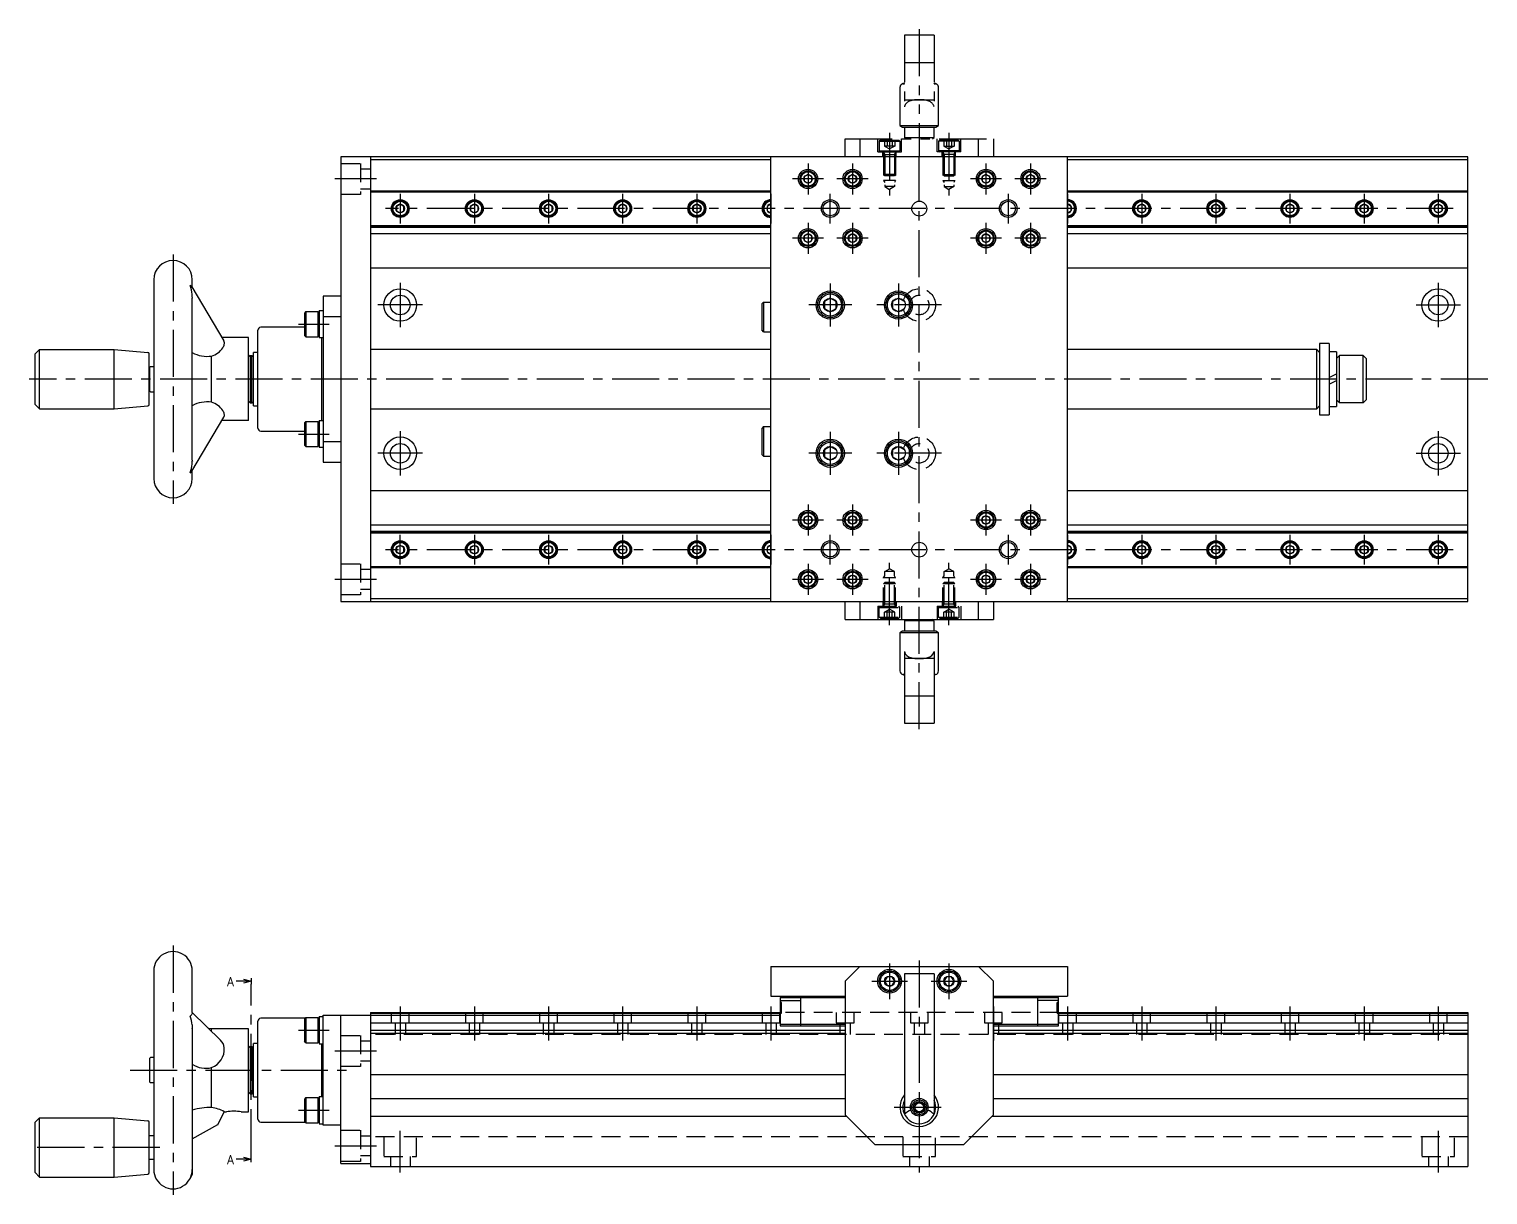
# Model space of a CAD drawing. Extents: x 0 to 799, y -11 to 401.
# Drawn here: x 307 to 798.8, y 8 to 401 of the extents above; entities that cross this region are included whole.
import ezdxf

# ---------------------------------------------------------------- set-up
doc = ezdxf.new("R2010")
doc.units = 0
doc.header["$LTSCALE"] = 0.5
for name, pattern in [('CENTER', [50.8, 31.75, -6.35, 6.35, -6.35]), ('DASHED', [19.05, 12.7, -6.35]), ('PHANTOM', [63.5, 31.75, -6.35, 6.35, -6.35, 6.35, -6.35])]:
    doc.linetypes.add(name, pattern=pattern)
for name, color, linetype in [('MSM_CENTER', 1, 'CENTER'), ('MSM_CONTINUOUS', 7, 'CONTINUOUS'), ('MSM_DASHED', 4, 'DASHED'), ('MSM_IMAGINARY', 6, 'PHANTOM'), ('MSM_NARROW', 5, 'CONTINUOUS'), ('MSM_PART_NUMBER', 7, 'CONTINUOUS')]:
    doc.layers.add(name, color=color, linetype=linetype)
doc.styles.get("Standard").update_dxf_attribs({"font": 'txt.shx', "height": 3, "bigfont": 'bigfont.shx'})

msp = doc.modelspace()

# ---------------------------------------------------------------- linework, layer by layer
at = {"layer": 'MSM_CENTER'}
for p, q in [((597.08, 366), (597.08, 344.96)), ((617.08, 366), (617.08, 344.96)), ((569.58, 355.75), (569.58, 345.25)), ((584.58, 355.75), (584.58, 345.25)), ((607.08, 165), (607.08, 358)), ((629.58, 355.75), (629.58, 345.25)), ((644.58, 355.75), (644.58, 345.25)), ((424.08, 350.5), (410.08, 350.5)), ((574.83, 350.5), (564.33, 350.5)), ((589.83, 350.5), (579.33, 350.5)), ((634.83, 350.5), (624.33, 350.5)), ((649.83, 350.5), (639.33, 350.5)), ((432.08, 345.5), (432.08, 335.5)), ((457.08, 345.5), (457.08, 335.5)), ((482.08, 345.5), (482.08, 335.5)), ((507.08, 345.5), (507.08, 335.5)), ((532.08, 345.5), (532.08, 335.5)), ((557.08, 345.5), (557.08, 335.5)), ((577.08, 335.5), (577.08, 345.5)), ((637.08, 345.5), (637.08, 335.5)), ((657.08, 345.5), (657.08, 335.5)), ((682.08, 345.5), (682.08, 335.5)), ((707.08, 345.5), (707.08, 335.5)), ((732.08, 345.5), (732.08, 335.5)), ((757.08, 345.5), (757.08, 335.5)), ((782.08, 345.5), (782.08, 335.5)), ((787.08, 340.5), (427.08, 340.5)), ((569.58, 335.75), (569.58, 325.25)), ((584.58, 335.75), (584.58, 325.25)), ((629.58, 335.75), (629.58, 325.25)), ((644.58, 335.75), (644.58, 325.25)), ((574.83, 330.5), (564.33, 330.5)), ((589.83, 330.5), (579.33, 330.5)), ((634.83, 330.5), (624.33, 330.5)), ((649.83, 330.5), (639.33, 330.5)), ((355.48, 325), (355.48, 241)), ((432.08, 315.5), (432.08, 300.5)), ((577.08, 315.25), (577.08, 300.75)), ((600.08, 315.25), (600.08, 300.75)), ((782.08, 315.5), (782.08, 300.5)), ((439.58, 308), (424.58, 308)), ((584.33, 308), (569.83, 308)), ((614.58, 308), (592.83, 308)), ((774.58, 308), (789.58, 308)), ((397.78, 301.5), (408.08, 301.5)), ((798.78, 283), (306.98, 283)), ((397.78, 264.5), (408.08, 264.5)), ((432.08, 265.5), (432.08, 250.5)), ((577.08, 265.25), (577.08, 250.75)), ((600.08, 265.25), (600.08, 250.75)), ((782.08, 265.5), (782.08, 250.5)), ((439.58, 258), (424.58, 258)), ((584.33, 258), (569.83, 258)), ((614.58, 258), (592.83, 258)), ((774.58, 258), (789.58, 258)), ((569.58, 240.75), (569.58, 230.25)), ((584.58, 240.75), (584.58, 230.25)), ((629.58, 240.75), (629.58, 230.25)), ((644.58, 240.75), (644.58, 230.25)), ((574.83, 235.5), (564.33, 235.5)), ((589.83, 235.5), (579.33, 235.5)), ((634.83, 235.5), (624.33, 235.5)), ((649.83, 235.5), (639.33, 235.5)), ((432.08, 220.5), (432.08, 230.5)), ((457.08, 230.5), (457.08, 220.5)), ((482.08, 230.5), (482.08, 220.5)), ((507.08, 230.5), (507.08, 220.5)), ((532.08, 230.5), (532.08, 220.5)), ((557.08, 230.5), (557.08, 220.5)), ((577.08, 220.5), (577.08, 230.5)), ((637.08, 230.5), (637.08, 220.5)), ((657.08, 230.5), (657.08, 220.5)), ((682.08, 230.5), (682.08, 220.5)), ((707.08, 230.5), (707.08, 220.5)), ((732.08, 230.5), (732.08, 220.5)), ((757.08, 230.5), (757.08, 220.5)), ((782.08, 230.5), (782.08, 220.5)), ((787.08, 225.5), (427.08, 225.5)), ((569.58, 220.75), (569.58, 210.25)), ((584.58, 220.75), (584.58, 210.25)), ((597.08, 200), (597.08, 221.03)), ((617.08, 200), (617.08, 221.03)), ((629.58, 220.75), (629.58, 210.25)), ((644.58, 220.75), (644.58, 210.25)), ((424.08, 215.5), (410.08, 215.5)), ((574.83, 215.5), (564.33, 215.5)), ((589.83, 215.5), (579.33, 215.5)), ((634.83, 215.5), (624.33, 215.5)), ((649.83, 215.5), (639.33, 215.5)), ((355.48, 92), (355.48, 7.98)), ((597.08, 86), (597.08, 74)), ((607.08, 87), (607.08, 15.5)), ((617.08, 86), (617.08, 74)), ((381.78, 21), (381.78, 79)), ((591.08, 80), (603.08, 80)), ((611.08, 80), (623.08, 80)), ((432.08, 71.5), (432.08, 60)), ((457.08, 71.5), (457.08, 60)), ((482.08, 71.5), (482.08, 60)), ((507.08, 71.5), (507.08, 60)), ((532.08, 71.5), (532.08, 60)), ((557.08, 71.5), (557.08, 60)), ((582.08, 71.5), (582.08, 60)), ((632.08, 71.5), (632.08, 60)), ((657.08, 71.5), (657.08, 60)), ((682.08, 71.5), (682.08, 60)), ((707.08, 71.5), (707.08, 60)), ((732.08, 71.5), (732.08, 60)), ((757.08, 71.5), (757.08, 60)), ((782.08, 71.5), (782.08, 60)), ((397.78, 63.5), (408.08, 63.5)), ((410.08, 56.5), (424.08, 56.5)), ((340.98, 50), (414.08, 50)), ((397.78, 36.5), (408.08, 36.5)), ((598.58, 37.5), (615.58, 37.5)), ((432.08, 15.5), (432.08, 29.5)), ((782.08, 29.5), (782.08, 15.5)), ((350.98, 23.98), (306.98, 23.98)), ((410.08, 24.5), (424.08, 24.5))]:
    msp.add_line(p, q, dxfattribs=at)
at = {"layer": 'MSM_CONTINUOUS'}
for p, q in [((412.08, 358), (412.08, 208)), ((792.08, 358), (412.08, 358)), ((422.08, 358), (422.08, 208)), ((422.08, 357), (557.08, 357)), ((557.08, 208), (557.08, 358)), ((657.08, 208), (657.08, 358)), ((657.08, 357), (792.08, 357)), ((792.08, 208), (792.08, 358)), ((569.58, 351.94), (568.33, 351.22)), ((568.33, 351.22), (568.33, 349.77)), ((568.33, 349.77), (569.58, 349.05)), ((570.83, 351.22), (569.58, 351.94)), ((569.58, 349.05), (570.83, 349.77)), ((570.83, 349.77), (570.83, 351.22)), ((584.58, 351.94), (583.33, 351.22)), ((583.33, 351.22), (583.33, 349.77)), ((583.33, 349.77), (584.58, 349.05)), ((585.83, 351.22), (584.58, 351.94)), ((584.58, 349.05), (585.83, 349.77)), ((585.83, 349.77), (585.83, 351.22)), ((629.58, 351.94), (628.33, 351.22)), ((628.33, 351.22), (628.33, 349.77)), ((628.33, 349.77), (629.58, 349.05)), ((630.83, 351.22), (629.58, 351.94)), ((629.58, 349.05), (630.83, 349.77)), ((630.83, 349.77), (630.83, 351.22)), ((644.58, 351.94), (643.33, 351.22)), ((643.33, 351.22), (643.33, 349.77)), ((643.33, 349.77), (644.58, 349.05)), ((645.83, 351.22), (644.58, 351.94)), ((644.58, 349.05), (645.83, 349.77)), ((645.83, 349.77), (645.83, 351.22)), ((422.08, 346.5), (557.08, 346.5)), ((422.08, 346.2), (557.08, 346.2)), ((657.08, 346.5), (792.08, 346.5)), ((657.08, 346.2), (792.08, 346.2)), ((432.08, 341.94), (430.83, 341.22)), ((430.83, 341.22), (430.83, 339.77)), ((430.83, 339.77), (432.08, 339.05)), ((433.33, 341.22), (432.08, 341.94)), ((432.08, 339.05), (433.33, 339.77)), ((433.33, 339.77), (433.33, 341.22)), ((457.08, 341.94), (455.83, 341.22)), ((455.83, 341.22), (455.83, 339.77)), ((455.83, 339.77), (457.08, 339.05)), ((458.33, 341.22), (457.08, 341.94)), ((457.08, 339.05), (458.33, 339.77)), ((458.33, 339.77), (458.33, 341.22)), ((482.08, 341.94), (480.83, 341.22)), ((480.83, 341.22), (480.83, 339.77)), ((480.83, 339.77), (482.08, 339.05)), ((483.33, 341.22), (482.08, 341.94)), ((482.08, 339.05), (483.33, 339.77)), ((483.33, 339.77), (483.33, 341.22)), ((507.08, 341.94), (505.83, 341.22)), ((505.83, 341.22), (505.83, 339.77)), ((505.83, 339.77), (507.08, 339.05)), ((508.33, 341.22), (507.08, 341.94)), ((507.08, 339.05), (508.33, 339.77)), ((508.33, 339.77), (508.33, 341.22)), ((532.08, 341.94), (530.83, 341.22)), ((530.83, 341.22), (530.83, 339.77)), ((530.83, 339.77), (532.08, 339.05)), ((533.33, 341.22), (532.08, 341.94)), ((532.08, 339.05), (533.33, 339.77)), ((533.33, 339.77), (533.33, 341.22)), ((557.08, 341.94), (555.83, 341.22)), ((555.83, 341.22), (555.83, 339.77)), ((555.83, 339.77), (557.08, 339.05)), ((658.33, 341.22), (657.08, 341.94)), ((657.08, 339.05), (658.33, 339.77)), ((658.33, 339.77), (658.33, 341.22)), ((682.08, 341.94), (680.83, 341.22)), ((680.83, 341.22), (680.83, 339.77)), ((680.83, 339.77), (682.08, 339.05)), ((683.33, 341.22), (682.08, 341.94)), ((682.08, 339.05), (683.33, 339.77)), ((683.33, 339.77), (683.33, 341.22)), ((707.08, 341.94), (705.83, 341.22)), ((705.83, 341.22), (705.83, 339.77)), ((705.83, 339.77), (707.08, 339.05)), ((708.33, 341.22), (707.08, 341.94)), ((707.08, 339.05), (708.33, 339.77)), ((708.33, 339.77), (708.33, 341.22)), ((732.08, 341.94), (730.83, 341.22)), ((730.83, 341.22), (730.83, 339.77)), ((730.83, 339.77), (732.08, 339.05)), ((733.33, 341.22), (732.08, 341.94)), ((732.08, 339.05), (733.33, 339.77)), ((733.33, 339.77), (733.33, 341.22)), ((757.08, 341.94), (755.83, 341.22)), ((755.83, 341.22), (755.83, 339.77)), ((755.83, 339.77), (757.08, 339.05)), ((758.33, 341.22), (757.08, 341.94)), ((757.08, 339.05), (758.33, 339.77)), ((758.33, 339.77), (758.33, 341.22)), ((782.08, 341.94), (780.83, 341.22)), ((780.83, 341.22), (780.83, 339.77)), ((780.83, 339.77), (782.08, 339.05)), ((783.33, 341.22), (782.08, 341.94)), ((782.08, 339.05), (783.33, 339.77)), ((783.33, 339.77), (783.33, 341.22)), ((422.08, 334.79), (557.08, 334.79)), ((422.08, 334.5), (557.08, 334.5)), ((657.08, 334.79), (792.08, 334.79)), ((657.08, 334.5), (792.08, 334.5)), ((422.08, 334.24), (557.08, 334.24)), ((422.08, 332.12), (557.08, 332.12)), ((569.58, 331.94), (568.33, 331.22)), ((568.33, 331.22), (568.33, 329.77)), ((568.33, 329.77), (569.58, 329.05)), ((570.83, 331.22), (569.58, 331.94)), ((569.58, 329.05), (570.83, 329.77)), ((570.83, 329.77), (570.83, 331.22)), ((584.58, 331.94), (583.33, 331.22)), ((583.33, 331.22), (583.33, 329.77)), ((583.33, 329.77), (584.58, 329.05)), ((585.83, 331.22), (584.58, 331.94)), ((584.58, 329.05), (585.83, 329.77)), ((585.83, 329.77), (585.83, 331.22)), ((629.58, 331.94), (628.33, 331.22)), ((628.33, 331.22), (628.33, 329.77)), ((628.33, 329.77), (629.58, 329.05)), ((630.83, 331.22), (629.58, 331.94)), ((629.58, 329.05), (630.83, 329.77)), ((630.83, 329.77), (630.83, 331.22)), ((644.58, 331.94), (643.33, 331.22)), ((643.33, 331.22), (643.33, 329.77)), ((643.33, 329.77), (644.58, 329.05)), ((645.83, 331.22), (644.58, 331.94)), ((644.58, 329.05), (645.83, 329.77)), ((645.83, 329.77), (645.83, 331.22)), ((657.08, 334.24), (792.08, 334.24)), ((657.08, 332.12), (792.08, 332.12)), ((422.08, 320.5), (557.08, 320.5)), ((657.08, 320.5), (792.08, 320.5)), ((348.98, 316.5), (348.98, 249.5)), ((361.98, 313.79), (361.98, 316.5)), ((361.81, 314.07), (372.58, 295.86)), ((361.98, 310.27), (361.97, 310.28)), ((361.98, 255.72), (361.98, 310.27)), ((412.08, 311), (406.08, 311)), ((406.08, 311), (406.08, 255)), ((577.08, 310.3), (575.08, 309.15)), ((579.08, 309.15), (577.08, 310.3)), ((600.08, 310.3), (598.08, 309.15)), ((602.08, 309.15), (600.08, 310.3)), ((400.28, 305.75), (399.78, 305.25)), ((399.78, 305.25), (399.78, 297.75)), ((400.28, 305.75), (400.28, 297.25)), ((400.28, 305.75), (404.28, 305.75)), ((404.28, 305.75), (404.78, 305.25)), ((404.28, 305.75), (404.28, 297.25)), ((404.78, 306.1), (406.08, 306.1)), ((404.78, 306.1), (404.78, 296.9)), ((554.58, 309), (553.98, 308.4)), ((553.98, 308.4), (553.98, 299.6)), ((554.58, 309), (554.58, 299)), ((554.58, 309), (557.08, 309)), ((575.08, 309.15), (575.08, 306.84)), ((575.08, 306.84), (577.08, 305.69)), ((577.08, 305.69), (579.08, 306.84)), ((579.08, 306.84), (579.08, 309.15)), ((598.08, 309.15), (598.08, 306.84)), ((598.08, 306.84), (600.08, 305.69)), ((600.08, 305.69), (602.08, 306.84)), ((399.78, 300.5), (385.08, 300.5)), ((412.08, 304.01), (406.08, 304.01)), ((380.98, 297), (371.92, 297)), ((380.98, 269), (380.98, 297)), ((384.08, 266.5), (384.08, 299.5)), ((400.28, 297.25), (399.78, 297.75)), ((400.28, 297.25), (404.28, 297.25)), ((404.28, 297.25), (404.78, 297.75)), ((406.08, 296.9), (404.78, 296.9)), ((405.68, 269.1), (405.68, 296.9)), ((554.58, 299), (553.98, 299.6)), ((554.58, 299), (557.08, 299)), ((308.98, 291.5), (310.48, 293)), ((308.98, 274.5), (308.98, 291.5)), ((310.48, 273), (310.48, 293)), ((310.48, 293), (335.65, 293)), ((335.65, 273), (335.65, 293)), ((335.65, 293), (347.02, 292)), ((347.48, 274.49), (347.48, 291.5)), ((368.48, 275.2), (368.48, 290.79)), ((381.48, 291), (380.98, 290.5)), ((381.48, 291), (381.48, 275)), ((381.48, 291), (382.08, 291)), ((382.08, 275), (382.08, 291)), ((382.08, 291), (382.58, 290.5)), ((384.08, 292), (382.58, 292)), ((382.58, 274), (382.58, 292)), ((557.08, 293), (422.08, 293)), ((741.08, 293), (657.08, 293)), ((742.08, 292), (741.08, 293)), ((741.08, 273), (741.08, 293)), ((745.28, 295), (742.08, 295)), ((742.08, 295), (742.08, 271)), ((745.28, 295), (745.28, 271)), ((747.78, 292.2), (745.28, 292.2)), ((747.78, 292.2), (747.78, 273.8)), ((748.78, 291), (747.78, 290)), ((756.78, 291), (748.78, 291)), ((748.78, 275), (748.78, 291)), ((756.78, 275), (756.78, 291)), ((756.78, 291), (757.78, 290)), ((347.68, 287), (347.48, 287)), ((347.68, 279), (347.68, 287)), ((347.93, 287.25), (348.98, 287.25)), ((757.78, 290), (757.78, 276)), ((745.28, 283.51), (747.78, 284.79)), ((745.28, 281.29), (747.78, 282.57)), ((347.68, 279), (347.48, 279)), ((347.93, 278.75), (348.98, 278.75)), ((381.48, 275), (380.98, 275.5)), ((382.08, 275), (382.58, 275.5)), ((748.78, 275), (747.78, 276)), ((756.78, 275), (757.78, 276)), ((308.98, 274.5), (310.48, 273)), ((310.48, 273), (335.65, 273)), ((335.65, 273), (347.02, 273.99)), ((381.48, 275), (382.08, 275)), ((382.58, 274), (384.08, 274)), ((422.08, 273), (557.08, 273)), ((657.08, 273), (741.08, 273)), ((741.08, 273), (742.08, 274)), ((742.08, 271), (745.28, 271)), ((745.28, 273.8), (747.78, 273.8)), ((756.78, 275), (748.78, 275)), ((361.81, 251.92), (372.58, 270.13)), ((380.98, 269), (371.92, 269)), ((400.28, 268.75), (399.78, 268.25)), ((399.78, 268.25), (399.78, 260.75)), ((400.28, 268.75), (400.28, 260.25)), ((400.28, 268.75), (404.28, 268.75)), ((404.28, 268.75), (404.78, 268.25)), ((404.28, 268.75), (404.28, 260.25)), ((404.78, 269.1), (406.08, 269.1)), ((404.78, 269.1), (404.78, 259.9)), ((554.58, 267), (553.98, 266.4)), ((553.98, 266.4), (553.98, 257.6)), ((554.58, 267), (554.58, 257)), ((554.58, 267), (557.08, 267)), ((385.08, 265.5), (399.78, 265.5)), ((400.28, 260.25), (399.78, 260.75)), ((404.28, 260.25), (404.78, 260.75)), ((406.08, 261.98), (412.08, 261.98)), ((400.28, 260.25), (404.28, 260.25)), ((406.08, 259.9), (404.78, 259.9)), ((554.58, 257), (553.98, 257.6)), ((554.58, 257), (557.08, 257)), ((577.08, 260.3), (575.08, 259.15)), ((575.08, 259.15), (575.08, 256.84)), ((575.08, 256.84), (577.08, 255.69)), ((579.08, 259.15), (577.08, 260.3)), ((577.08, 255.69), (579.08, 256.84)), ((600.08, 260.3), (598.08, 259.15)), ((598.08, 259.15), (598.08, 256.84)), ((598.08, 256.84), (600.08, 255.69)), ((602.08, 259.15), (600.08, 260.3)), ((600.08, 255.69), (602.08, 256.84)), ((361.98, 255.72), (361.97, 255.71)), ((361.98, 249.5), (361.98, 252.2)), ((406.08, 255), (412.08, 255)), ((422.08, 245.5), (557.08, 245.5)), ((657.08, 245.5), (792.08, 245.5)), ((569.58, 236.94), (568.33, 236.22)), ((568.33, 236.22), (568.33, 234.77)), ((570.83, 236.22), (569.58, 236.94)), ((570.83, 234.77), (570.83, 236.22)), ((584.58, 236.94), (583.33, 236.22)), ((583.33, 236.22), (583.33, 234.77)), ((585.83, 236.22), (584.58, 236.94)), ((585.83, 234.77), (585.83, 236.22)), ((629.58, 236.94), (628.33, 236.22)), ((628.33, 236.22), (628.33, 234.77)), ((630.83, 236.22), (629.58, 236.94)), ((630.83, 234.77), (630.83, 236.22)), ((644.58, 236.94), (643.33, 236.22)), ((643.33, 236.22), (643.33, 234.77)), ((645.83, 236.22), (644.58, 236.94)), ((645.83, 234.77), (645.83, 236.22)), ((422.08, 233.87), (557.08, 233.87)), ((422.08, 231.75), (557.08, 231.75)), ((422.08, 231.5), (557.08, 231.5)), ((422.08, 231.2), (557.08, 231.2)), ((568.33, 234.77), (569.58, 234.05)), ((569.58, 234.05), (570.83, 234.77)), ((583.33, 234.77), (584.58, 234.05)), ((584.58, 234.05), (585.83, 234.77)), ((628.33, 234.77), (629.58, 234.05)), ((629.58, 234.05), (630.83, 234.77)), ((643.33, 234.77), (644.58, 234.05)), ((644.58, 234.05), (645.83, 234.77)), ((657.08, 233.87), (792.08, 233.87)), ((657.08, 231.75), (792.08, 231.75)), ((657.08, 231.5), (792.08, 231.5)), ((657.08, 231.2), (792.08, 231.2)), ((432.08, 226.94), (430.83, 226.22)), ((433.33, 226.22), (432.08, 226.94)), ((457.08, 226.94), (455.83, 226.22)), ((458.33, 226.22), (457.08, 226.94)), ((482.08, 226.94), (480.83, 226.22)), ((483.33, 226.22), (482.08, 226.94)), ((507.08, 226.94), (505.83, 226.22)), ((508.33, 226.22), (507.08, 226.94)), ((532.08, 226.94), (530.83, 226.22)), ((533.33, 226.22), (532.08, 226.94)), ((557.08, 226.94), (555.83, 226.22)), ((658.33, 226.22), (657.08, 226.94)), ((682.08, 226.94), (680.83, 226.22)), ((683.33, 226.22), (682.08, 226.94)), ((707.08, 226.94), (705.83, 226.22)), ((708.33, 226.22), (707.08, 226.94)), ((732.08, 226.94), (730.83, 226.22)), ((733.33, 226.22), (732.08, 226.94)), ((757.08, 226.94), (755.83, 226.22)), ((758.33, 226.22), (757.08, 226.94)), ((782.08, 226.94), (780.83, 226.22)), ((783.33, 226.22), (782.08, 226.94)), ((430.83, 226.22), (430.83, 224.77)), ((430.83, 224.77), (432.08, 224.05)), ((432.08, 224.05), (433.33, 224.77)), ((433.33, 224.77), (433.33, 226.22)), ((455.83, 226.22), (455.83, 224.77)), ((455.83, 224.77), (457.08, 224.05)), ((457.08, 224.05), (458.33, 224.77)), ((458.33, 224.77), (458.33, 226.22)), ((480.83, 226.22), (480.83, 224.77)), ((480.83, 224.77), (482.08, 224.05)), ((482.08, 224.05), (483.33, 224.77)), ((483.33, 224.77), (483.33, 226.22)), ((505.83, 226.22), (505.83, 224.77)), ((505.83, 224.77), (507.08, 224.05)), ((507.08, 224.05), (508.33, 224.77)), ((508.33, 224.77), (508.33, 226.22)), ((530.83, 226.22), (530.83, 224.77)), ((530.83, 224.77), (532.08, 224.05)), ((532.08, 224.05), (533.33, 224.77)), ((533.33, 224.77), (533.33, 226.22)), ((555.83, 226.22), (555.83, 224.77)), ((555.83, 224.77), (557.08, 224.05)), ((657.08, 224.05), (658.33, 224.77)), ((658.33, 224.77), (658.33, 226.22)), ((680.83, 226.22), (680.83, 224.77)), ((680.83, 224.77), (682.08, 224.05)), ((682.08, 224.05), (683.33, 224.77)), ((683.33, 224.77), (683.33, 226.22)), ((705.83, 226.22), (705.83, 224.77)), ((705.83, 224.77), (707.08, 224.05)), ((707.08, 224.05), (708.33, 224.77)), ((708.33, 224.77), (708.33, 226.22)), ((730.83, 226.22), (730.83, 224.77)), ((730.83, 224.77), (732.08, 224.05)), ((732.08, 224.05), (733.33, 224.77)), ((733.33, 224.77), (733.33, 226.22)), ((755.83, 226.22), (755.83, 224.77)), ((755.83, 224.77), (757.08, 224.05)), ((757.08, 224.05), (758.33, 224.77)), ((758.33, 224.77), (758.33, 226.22)), ((780.83, 226.22), (780.83, 224.77)), ((780.83, 224.77), (782.08, 224.05)), ((782.08, 224.05), (783.33, 224.77)), ((783.33, 224.77), (783.33, 226.22)), ((422.08, 219.79), (557.08, 219.79)), ((422.08, 219.5), (557.08, 219.5)), ((569.58, 216.94), (568.33, 216.22)), ((570.83, 216.22), (569.58, 216.94)), ((584.58, 216.94), (583.33, 216.22)), ((585.83, 216.22), (584.58, 216.94)), ((629.58, 216.94), (628.33, 216.22)), ((630.83, 216.22), (629.58, 216.94)), ((644.58, 216.94), (643.33, 216.22)), ((645.83, 216.22), (644.58, 216.94)), ((657.08, 219.79), (792.08, 219.79)), ((657.08, 219.5), (792.08, 219.5)), ((568.33, 216.22), (568.33, 214.77)), ((568.33, 214.77), (569.58, 214.05)), ((569.58, 214.05), (570.83, 214.77)), ((570.83, 214.77), (570.83, 216.22)), ((583.33, 216.22), (583.33, 214.77)), ((583.33, 214.77), (584.58, 214.05)), ((584.58, 214.05), (585.83, 214.77)), ((585.83, 214.77), (585.83, 216.22)), ((628.33, 216.22), (628.33, 214.77)), ((628.33, 214.77), (629.58, 214.05)), ((629.58, 214.05), (630.83, 214.77)), ((630.83, 214.77), (630.83, 216.22)), ((643.33, 216.22), (643.33, 214.77)), ((643.33, 214.77), (644.58, 214.05)), ((644.58, 214.05), (645.83, 214.77)), ((645.83, 214.77), (645.83, 216.22)), ((412.08, 208), (792.08, 208)), ((422.08, 209), (557.08, 209)), ((582.08, 202), (582.08, 208)), ((587.08, 208), (587.08, 202)), ((627.08, 202), (627.08, 208)), ((632.08, 208), (632.08, 202)), ((657.08, 209), (792.08, 209)), ((582.08, 202), (632.08, 202)), ((602.58, 202), (602.08, 201.5)), ((612.08, 201.5), (611.58, 202)), ((601.45, 198), (600.58, 197.5)), ((600.58, 197.5), (600.58, 184.63)), ((613.58, 197.5), (600.58, 197.5)), ((612.71, 198), (601.45, 198)), ((602.08, 201.5), (602.08, 198)), ((612.08, 201.5), (602.08, 201.5)), ((612.08, 198), (612.08, 201.5)), ((613.58, 197.5), (612.71, 198)), ((613.58, 184.63), (613.58, 197.5)), ((602.08, 191.14), (602.08, 167)), ((612.08, 188.78), (602.08, 188.78)), ((612.08, 191.14), (612.08, 167)), ((602.08, 183.37), (601.55, 183.37)), ((612.61, 183.37), (612.08, 183.37)), ((602.08, 176.22), (612.08, 176.22)), ((602.08, 167), (612.08, 167)), ((355.48, 90), (355.48, 90)), ((557.08, 85), (557.08, 75)), ((557.08, 85), (657.08, 85)), ((587.08, 85), (582.08, 80)), ((632.08, 80), (627.08, 85)), ((657.08, 85), (657.08, 75)), ((348.98, 83.5), (348.98, 16.5)), ((361.98, 69.47), (361.98, 83.5)), ((582.08, 80), (582.08, 35)), ((596.21, 81.5), (595.35, 80)), ((595.35, 80), (596.21, 78.5)), ((597.95, 81.5), (596.21, 81.5)), ((598.81, 80), (597.95, 81.5)), ((597.95, 78.5), (598.81, 80)), ((612.08, 82.5), (602.08, 82.5)), ((602.08, 82.5), (602.08, 35.14)), ((612.08, 82.5), (612.08, 35.14)), ((616.21, 81.5), (615.35, 80)), ((615.35, 80), (616.21, 78.5)), ((617.95, 81.5), (616.21, 81.5)), ((618.81, 80), (617.95, 81.5)), ((617.95, 78.5), (618.81, 80)), ((632.08, 35), (632.08, 80)), ((557.08, 75), (582.08, 75)), ((560.13, 74.5), (582.08, 74.5)), ((560.13, 74.5), (560.13, 65)), ((567.13, 65), (567.13, 75)), ((596.21, 78.5), (597.95, 78.5)), ((616.21, 78.5), (617.95, 78.5)), ((632.08, 75), (657.08, 75)), ((632.08, 74.5), (654.03, 74.5)), ((647.03, 65), (647.03, 75)), ((654.03, 65), (654.03, 74.5)), ((361.98, 69.47), (371.5, 60.18)), ((422.08, 69.5), (560.63, 69.5)), ((422.08, 69.5), (422.08, 17.5)), ((422.08, 69.2), (560.13, 69.2)), ((560.13, 73.5), (567.13, 73.5)), ((560.63, 72.8), (560.13, 72.8)), ((560.63, 72.5), (560.13, 72.5)), ((560.13, 69.2), (560.63, 69.2)), ((560.63, 69.2), (560.63, 72.8)), ((654.03, 73.5), (647.03, 73.5)), ((654.03, 72.8), (653.53, 72.8)), ((653.53, 69.2), (653.53, 72.8)), ((654.03, 72.5), (653.53, 72.5)), ((653.53, 69.5), (792.08, 69.5)), ((653.53, 69.2), (654.03, 69.2)), ((654.03, 69.2), (792.08, 69.2)), ((792.08, 69.5), (792.08, 17.5)), ((368.48, 63.98), (367.52, 64.06)), ((368.48, 63.13), (368.48, 63.98)), ((380.98, 63.98), (368.48, 63.98)), ((380.98, 35.98), (380.98, 63.98)), ((384.08, 33.5), (384.08, 66.5)), ((400.03, 67.5), (385.08, 67.5)), ((400.28, 67.75), (399.78, 67.25)), ((399.78, 67.25), (399.78, 59.75)), ((400.28, 67.75), (400.28, 59.25)), ((400.28, 67.75), (404.28, 67.75)), ((404.28, 67.75), (404.78, 67.25)), ((404.28, 67.75), (404.28, 59.25)), ((404.78, 68.1), (406.08, 68.1)), ((404.78, 68.1), (404.78, 58.9)), ((406.08, 68.5), (422.08, 68.5)), ((406.08, 31.5), (406.08, 68.5)), ((412.08, 18.5), (412.08, 68.5)), ((422.08, 68.55), (560.13, 68.55)), ((422.08, 65.95), (560.13, 65.95)), ((560.13, 65.5), (582.08, 65.5)), ((560.13, 65), (582.08, 65)), ((632.08, 65.5), (654.03, 65.5)), ((632.08, 65), (654.03, 65)), ((654.03, 68.55), (792.08, 68.55)), ((654.03, 65.95), (792.08, 65.95)), ((361.98, 63.89), (361.98, 14.91)), ((400.28, 59.25), (399.78, 59.75)), ((400.28, 59.25), (404.28, 59.25)), ((404.28, 59.25), (404.78, 59.75)), ((422.08, 63.5), (582.08, 63.5)), ((422.08, 62.49), (582.08, 62.49)), ((632.08, 63.5), (792.08, 63.5)), ((632.08, 62.49), (792.08, 62.49)), ((348.98, 54.25), (347.93, 54.25)), ((381.48, 58), (380.98, 57.5)), ((381.48, 58), (381.48, 42)), ((381.48, 58), (382.08, 58)), ((382.08, 58), (382.08, 42)), ((382.08, 58), (382.58, 57.5)), ((384.08, 59), (382.58, 59)), ((382.58, 41), (382.58, 59)), ((404.78, 58.9), (406.08, 58.9)), ((405.68, 41.1), (405.68, 58.9)), ((347.68, 45.98), (347.68, 54)), ((368.48, 37.41), (368.48, 50.91)), ((348.98, 45.73), (347.93, 45.73)), ((422.08, 48.5), (582.08, 48.5)), ((632.08, 48.5), (792.08, 48.5)), ((381.48, 42), (380.98, 42.5)), ((381.48, 42), (382.08, 42)), ((382.08, 42), (382.58, 42.5)), ((382.58, 41), (384.08, 41)), ((400.28, 40.75), (399.78, 40.25)), ((399.78, 40.25), (399.78, 32.75)), ((400.28, 40.75), (400.28, 32.25)), ((400.28, 40.75), (404.28, 40.75)), ((404.28, 40.75), (404.78, 40.25)), ((404.28, 40.75), (404.28, 32.25)), ((404.78, 41.1), (406.08, 41.1)), ((404.78, 41.1), (404.78, 31.9)), ((422.08, 40.5), (582.08, 40.5)), ((632.08, 40.5), (792.08, 40.5)), ((370.54, 31.61), (372.78, 35.98)), ((372.78, 35.98), (373.5, 35.98)), ((378.47, 35.98), (380.98, 35.98)), ((422.08, 34.5), (582.58, 34.5)), ((582.08, 35), (592.08, 25)), ((606.21, 39), (605.35, 37.5)), ((605.35, 37.5), (606.21, 36)), ((607.95, 39), (606.21, 39)), ((606.21, 36), (607.95, 36)), ((608.81, 37.5), (607.95, 39)), ((607.95, 36), (608.81, 37.5)), ((622.08, 25), (632.08, 35)), ((631.58, 34.5), (792.08, 34.5)), ((308.98, 32.48), (310.48, 33.98)), ((308.98, 15.48), (308.98, 32.48)), ((310.48, 13.98), (310.48, 33.98)), ((310.48, 33.98), (335.65, 33.98)), ((335.65, 13.98), (335.65, 33.98)), ((335.65, 33.98), (347.02, 32.98)), ((347.48, 15.47), (347.48, 32.48)), ((361.98, 26.81), (370.56, 31.65)), ((385.08, 32.5), (400.03, 32.5)), ((400.28, 32.25), (399.78, 32.75)), ((400.28, 32.25), (404.28, 32.25)), ((404.28, 32.25), (404.78, 32.75)), ((404.78, 31.9), (406.08, 31.9)), ((412.08, 31.5), (406.08, 31.5)), ((347.48, 27.98), (348.98, 27.98)), ((592.08, 25), (622.08, 25)), ((347.48, 19.98), (348.98, 19.98)), ((308.98, 15.48), (310.48, 13.98)), ((335.65, 13.98), (347.02, 14.97)), ((361.98, 14.91), (361.27, 13.51)), ((412.08, 18.5), (422.08, 18.5)), ((422.08, 17.5), (792.08, 17.5)), ((310.48, 13.98), (335.65, 13.98)), ((355.48, 10), (355.48, 10))]:
    msp.add_line(p, q, dxfattribs=at)
for centre, radius in [((569.58, 350.5), 3.25), ((569.58, 350.5), 2.75), ((569.58, 350.5), 2.45), ((569.58, 350.5), 1.44), ((584.58, 350.5), 3.25), ((584.58, 350.5), 2.75), ((584.58, 350.5), 2.45), ((584.58, 350.5), 1.44), ((629.58, 350.5), 3.25), ((629.58, 350.5), 2.75), ((629.58, 350.5), 2.45), ((629.58, 350.5), 1.44), ((644.58, 350.5), 3.25), ((644.58, 350.5), 2.75), ((644.58, 350.5), 2.45), ((644.58, 350.5), 1.44), ((432.08, 340.5), 3), ((432.08, 340.5), 2.75), ((432.08, 340.5), 2.45), ((432.08, 340.5), 1.44), ((457.08, 340.5), 3), ((457.08, 340.5), 2.75), ((457.08, 340.5), 2.45), ((457.08, 340.5), 1.44), ((482.08, 340.5), 3), ((482.08, 340.5), 2.75), ((482.08, 340.5), 2.45), ((482.08, 340.5), 1.44), ((507.08, 340.5), 3), ((507.08, 340.5), 2.75), ((507.08, 340.5), 2.45), ((507.08, 340.5), 1.44), ((532.08, 340.5), 3), ((532.08, 340.5), 2.75), ((532.08, 340.5), 2.45), ((532.08, 340.5), 1.44), ((577.08, 340.5), 2.46), ((607.08, 340.5), 2.5), ((637.08, 340.5), 2.46), ((682.08, 340.5), 3), ((682.08, 340.5), 2.75), ((682.08, 340.5), 2.45), ((682.08, 340.5), 1.44), ((707.08, 340.5), 3), ((707.08, 340.5), 2.75), ((707.08, 340.5), 2.45), ((707.08, 340.5), 1.44), ((732.08, 340.5), 3), ((732.08, 340.5), 2.75), ((732.08, 340.5), 2.45), ((732.08, 340.5), 1.44), ((757.08, 340.5), 3), ((757.08, 340.5), 2.75), ((757.08, 340.5), 2.45), ((757.08, 340.5), 1.44), ((782.08, 340.5), 3), ((782.08, 340.5), 2.75), ((782.08, 340.5), 2.45), ((782.08, 340.5), 1.44), ((569.58, 330.5), 3.25), ((569.58, 330.5), 2.75), ((569.58, 330.5), 2.45), ((569.58, 330.5), 1.44), ((584.58, 330.5), 3.25), ((584.58, 330.5), 2.75), ((584.58, 330.5), 2.45), ((584.58, 330.5), 1.44), ((629.58, 330.5), 3.25), ((629.58, 330.5), 2.75), ((629.58, 330.5), 2.45), ((629.58, 330.5), 1.44), ((644.58, 330.5), 3.25), ((644.58, 330.5), 2.75), ((644.58, 330.5), 2.45), ((644.58, 330.5), 1.44), ((432.08, 308), 5.5), ((432.08, 308), 3.3), ((577.08, 308), 4.75), ((577.08, 308), 4.25), ((577.08, 308), 3.75), ((577.08, 308), 2.31), ((600.08, 308), 4.75), ((600.08, 308), 4.25), ((600.08, 308), 3.75), ((600.08, 308), 2.31), ((782.08, 308), 5.5), ((782.08, 308), 3.3), ((432.08, 258), 5.5), ((432.08, 258), 3.3), ((577.08, 258), 4.75), ((577.08, 258), 4.25), ((577.08, 258), 3.75), ((600.08, 258), 4.75), ((600.08, 258), 4.25), ((600.08, 258), 3.75), ((782.08, 258), 5.5), ((782.08, 258), 3.3), ((577.08, 258), 2.31), ((600.08, 258), 2.31), ((569.58, 235.5), 3.25), ((569.58, 235.5), 2.75), ((569.58, 235.5), 2.45), ((569.58, 235.5), 1.44), ((584.58, 235.5), 3.25), ((584.58, 235.5), 2.75), ((584.58, 235.5), 2.45), ((584.58, 235.5), 1.44), ((629.58, 235.5), 3.25), ((629.58, 235.5), 2.75), ((629.58, 235.5), 2.45), ((629.58, 235.5), 1.44), ((644.58, 235.5), 3.25), ((644.58, 235.5), 2.75), ((644.58, 235.5), 2.45), ((644.58, 235.5), 1.44), ((432.08, 225.5), 3), ((432.08, 225.5), 2.75), ((432.08, 225.5), 2.45), ((432.08, 225.5), 1.44), ((457.08, 225.5), 3), ((457.08, 225.5), 2.75), ((457.08, 225.5), 2.45), ((457.08, 225.5), 1.44), ((482.08, 225.5), 3), ((482.08, 225.5), 2.75), ((482.08, 225.5), 2.45), ((482.08, 225.5), 1.44), ((507.08, 225.5), 3), ((507.08, 225.5), 2.75), ((507.08, 225.5), 2.45), ((507.08, 225.5), 1.44), ((532.08, 225.5), 3), ((532.08, 225.5), 2.75), ((532.08, 225.5), 2.45), ((532.08, 225.5), 1.44), ((577.08, 225.5), 2.46), ((607.08, 225.5), 2.5), ((637.08, 225.5), 2.46), ((682.08, 225.5), 3), ((682.08, 225.5), 2.75), ((682.08, 225.5), 2.45), ((682.08, 225.5), 1.44), ((707.08, 225.5), 3), ((707.08, 225.5), 2.75), ((707.08, 225.5), 2.45), ((707.08, 225.5), 1.44), ((732.08, 225.5), 3), ((732.08, 225.5), 2.75), ((732.08, 225.5), 2.45), ((732.08, 225.5), 1.44), ((757.08, 225.5), 3), ((757.08, 225.5), 2.75), ((757.08, 225.5), 2.45), ((757.08, 225.5), 1.44), ((782.08, 225.5), 3), ((782.08, 225.5), 2.75), ((782.08, 225.5), 2.45), ((782.08, 225.5), 1.44), ((569.58, 215.5), 3.25), ((569.58, 215.5), 2.75), ((569.58, 215.5), 2.45), ((569.58, 215.5), 1.44), ((584.58, 215.5), 3.25), ((584.58, 215.5), 2.75), ((584.58, 215.5), 2.45), ((584.58, 215.5), 1.44), ((629.58, 215.5), 3.25), ((629.58, 215.5), 2.75), ((629.58, 215.5), 2.45), ((629.58, 215.5), 1.44), ((644.58, 215.5), 3.25), ((644.58, 215.5), 2.75), ((644.58, 215.5), 2.45), ((644.58, 215.5), 1.44), ((597.08, 80), 4), ((617.08, 80), 4), ((597.08, 80), 3.5), ((597.08, 80), 3.1), ((597.08, 80), 1.73), ((617.08, 80), 3.5), ((617.08, 80), 3.1), ((617.08, 80), 1.73), ((607.08, 37.5), 3), ((607.08, 37.5), 2.5), ((607.08, 37.5), 1.5)]:
    msp.add_circle(centre, radius, dxfattribs=at)
for centre, radius, start, end in [((557.08, 340.5), 3, 90, 270), ((557.08, 340.5), 2.75, 90, 270), ((557.08, 340.5), 2.45, 90, 270), ((557.08, 340.5), 1.44, 90, 270), ((657.08, 340.5), 3, 270, 90), ((657.08, 340.5), 2.75, 270, 90), ((657.08, 340.5), 2.45, 270, 90), ((657.08, 340.5), 1.44, 270, 90), ((355.48, 316.5), 6.5, 0, 180), ((345.07, 309.26), 17.04, 7.9396, 18.1767), ((360.15, 312.81), 2.09, 36.9737, 57.5814), ((356.83, 310.95), 5.16, 356.4166, 7.4094), ((364.93, 310.26), 2.96, 172.9313, 178.9238), ((362.03, 310.32), 0.0718, 180.587, 213.6184), ((385.08, 299.5), 1, 90, 180), ((371.7, 295.22), 1.09, 359.7532, 36.0548), ((371.27, 295.1), 1.52, 346.9738, 4.5033), ((346.98, 291.5), 0.5, 0, 85), ((366.88, 300.47), 9.81, 240.0385, 279.3802), ((366.72, 297.14), 6.59, 285.4749, 327.6109), ((368.78, 295.72), 4.1, 328.9501, 346.3123), ((347.93, 287), 0.25, 90, 180), ((347.93, 279), 0.25, 180, 270), ((346.98, 274.49), 0.5, 275, 0), ((366.88, 265.52), 9.81, 80.6198, 119.9615), ((366.72, 268.85), 6.59, 32.3891, 74.5251), ((368.78, 270.27), 4.1, 13.6877, 31.0499), ((371.7, 270.77), 1.09, 323.9452, 0.2468), ((371.27, 270.89), 1.52, 355.4967, 13.0262), ((385.08, 266.5), 1, 180, 270), ((345.07, 256.73), 17.04, 341.8233, 352.0604), ((360.15, 253.18), 2.09, 302.4186, 323.0263), ((356.83, 255.04), 5.16, 352.5906, 3.5834), ((362.03, 255.67), 0.0718, 146.3816, 179.413), ((364.93, 255.73), 2.96, 181.0762, 187.0687), ((355.48, 249.5), 6.5, 180, 0), ((557.08, 225.5), 3, 90, 270), ((557.08, 225.5), 2.75, 90, 270), ((557.08, 225.5), 2.45, 90, 270), ((557.08, 225.5), 1.44, 90, 270), ((657.08, 225.5), 3, 270, 90), ((657.08, 225.5), 2.75, 270, 90), ((657.08, 225.5), 2.45, 270, 90), ((657.08, 225.5), 1.44, 270, 90), ((569.58, 215.5), 1.28, 60, 120), ((604.86, 191.94), 2.9, 195.9752, 257.0752), ((606.75, 198.79), 10.01, 255.3277, 271.8838), ((607.41, 198.79), 10.01, 268.1162, 284.6723), ((609.3, 191.94), 2.9, 282.9248, 344.0248), ((601.88, 184.63), 1.3, 180, 255.4299), ((607.08, 204.64), 21.97, 255.4299, 256.8456), ((607.08, 204.64), 21.97, 283.1544, 284.5701), ((612.28, 184.63), 1.3, 284.5701, 0), ((355.48, 83.5), 6.5, 0, 180.0004), ((358.18, 71.34), 4.4, 315.2687, 330.2949), ((361.79, 69.3), 0.254, 327.8872, 42.048), ((342.8, 62.41), 19.4, 8.4144, 17.5078), ((357.58, 64.64), 4.46, 350.4317, 7.8758), ((385.08, 66.5), 1, 90, 180), ((369.07, 57.32), 3.68, 3.3213, 49.8282), ((347.93, 54), 0.25, 90, 180), ((366.22, 57.05), 6.55, 290.1905, 4.1999), ((366.45, 58.64), 8, 235.9717, 284.677), ((347.93, 45.98), 0.25, 180.0976, 269.9004), ((607.08, 37.5), 6.5, 140.2849, 39.7151), ((607.08, 37.5), 5.53, 154.7754, 25.2246), ((367.83, 18.74), 18.69, 87.9927, 108.23), ((366.41, 24.1), 13.48, 61.8333, 81.1815), ((375.98, 19.75), 16.42, 81.2834, 98.6797), ((606.94, 29.89), 7.15, 112.1156, 132.7693), ((607.22, 29.89), 7.15, 47.2307, 67.8844), ((346.98, 32.48), 0.499, 359.9343, 85.2295), ((385.08, 33.5), 1, 180, 270), ((346.98, 15.47), 0.499, 274.7705, 0.0657), ((355.48, 16.5), 6.5, 180, 0.0008)]:
    msp.add_arc(centre, radius, start, end, dxfattribs=at)
at = {"layer": 'MSM_DASHED'}
for p, q in [((412.08, 355.75), (418.68, 355.75)), ((418.68, 355.75), (418.68, 345.25)), ((595.08, 358), (595.08, 350)), ((595.46, 358), (595.46, 347.9)), ((598.7, 358), (598.7, 347.9)), ((599.08, 358), (599.08, 350)), ((615.08, 358), (615.08, 350)), ((615.46, 358), (615.46, 347.9)), ((618.7, 358), (618.7, 347.9)), ((619.08, 358), (619.08, 350)), ((422.08, 353.8), (418.68, 353.8)), ((599.08, 350), (595.08, 350)), ((595.08, 350), (595.46, 349.34)), ((599.08, 350), (598.7, 349.34)), ((615.08, 350), (619.08, 350)), ((615.08, 350), (615.46, 349.34)), ((619.08, 350), (618.7, 349.34)), ((418.68, 345.25), (412.08, 345.25)), ((418.68, 347.2), (422.08, 347.2)), ((598.7, 347.9), (595.46, 347.9)), ((595.46, 347.9), (597.08, 346.96)), ((598.7, 347.9), (597.08, 346.96)), ((615.46, 347.9), (618.7, 347.9)), ((615.46, 347.9), (617.08, 346.96)), ((618.7, 347.9), (617.08, 346.96)), ((412.08, 220.75), (418.68, 220.75)), ((418.68, 220.75), (418.68, 210.25)), ((422.08, 218.8), (418.68, 218.8)), ((595.08, 216), (595.46, 216.65)), ((595.46, 218.1), (597.08, 219.03)), ((595.46, 207.2), (595.46, 218.1)), ((598.7, 218.1), (595.46, 218.1)), ((598.7, 218.1), (597.08, 219.03)), ((598.7, 207.2), (598.7, 218.1)), ((599.08, 216), (598.7, 216.65)), ((615.08, 216), (615.46, 216.65)), ((615.46, 218.1), (617.08, 219.03)), ((615.46, 207.2), (615.46, 218.1)), ((618.7, 218.1), (615.46, 218.1)), ((618.7, 218.1), (617.08, 219.03)), ((618.7, 207.2), (618.7, 218.1)), ((619.08, 216), (618.7, 216.65)), ((418.68, 212.2), (422.08, 212.2)), ((595.08, 206.4), (595.08, 216)), ((599.08, 216), (595.08, 216)), ((595.46, 214.4), (595.08, 214.02)), ((599.08, 214.02), (595.08, 214.02)), ((598.7, 214.4), (595.46, 214.4)), ((599.08, 214.02), (598.7, 214.4)), ((599.08, 206.4), (599.08, 216)), ((615.08, 206.4), (615.08, 216)), ((619.08, 216), (615.08, 216)), ((615.46, 214.4), (615.08, 214.02)), ((619.08, 214.02), (615.08, 214.02)), ((618.7, 214.4), (615.46, 214.4)), ((619.08, 214.02), (618.7, 214.4)), ((619.08, 206.4), (619.08, 216)), ((418.68, 210.25), (412.08, 210.25)), ((594.83, 208), (594.83, 206.4)), ((595.05, 206.5), (595.46, 207.2)), ((595.08, 207.2), (599.08, 207.2)), ((599.11, 206.5), (598.7, 207.2)), ((599.33, 208), (599.33, 206.4)), ((614.83, 208), (614.83, 206.4)), ((615.05, 206.5), (615.46, 207.2)), ((615.08, 207.2), (619.08, 207.2)), ((619.11, 206.5), (618.7, 207.2)), ((619.33, 208), (619.33, 206.4)), ((593.08, 206.4), (601.08, 206.4)), ((593.08, 206.4), (593.08, 202)), ((593.98, 206.4), (593.58, 206)), ((593.58, 206), (600.58, 206)), ((593.58, 202.8), (593.58, 206)), ((593.58, 202.8), (600.58, 202.8)), ((593.98, 202.4), (593.58, 202.8)), ((593.98, 202.4), (600.18, 202.4)), ((595.35, 204.4), (597.08, 205.4)), ((595.35, 202.4), (595.35, 204.4)), ((598.81, 204.4), (595.35, 204.4)), ((596.21, 202.4), (596.21, 204.4)), ((598.81, 204.4), (597.08, 205.4)), ((597.95, 202.4), (597.95, 204.4)), ((598.81, 202.4), (598.81, 204.4)), ((600.58, 206), (600.18, 206.4)), ((600.58, 202.8), (600.18, 202.4)), ((600.58, 202.8), (600.58, 206)), ((601.08, 206.4), (601.08, 202)), ((613.08, 206.4), (621.08, 206.4)), ((613.08, 206.4), (613.08, 202)), ((613.98, 206.4), (613.58, 206)), ((613.58, 206), (620.58, 206)), ((613.58, 202.8), (613.58, 206)), ((613.58, 202.8), (620.58, 202.8)), ((613.98, 202.4), (613.58, 202.8)), ((613.98, 202.4), (620.18, 202.4)), ((615.35, 204.4), (617.08, 205.4)), ((615.35, 202.4), (615.35, 204.4)), ((618.81, 204.4), (615.35, 204.4)), ((616.21, 202.4), (616.21, 204.4)), ((618.81, 204.4), (617.08, 205.4)), ((617.95, 202.4), (617.95, 204.4)), ((618.81, 202.4), (618.81, 204.4)), ((620.58, 206), (620.18, 206.4)), ((620.58, 202.8), (620.18, 202.4)), ((620.58, 202.8), (620.58, 206)), ((621.08, 206.4), (621.08, 202)), ((429.08, 69.5), (429.08, 66)), ((435.08, 66), (435.08, 69.5)), ((454.08, 69.5), (454.08, 66)), ((460.08, 66), (460.08, 69.5)), ((479.08, 69.5), (479.08, 66)), ((485.08, 66), (485.08, 69.5)), ((504.08, 69.5), (504.08, 66)), ((510.08, 66), (510.08, 69.5)), ((529.08, 69.5), (529.08, 66)), ((535.08, 66), (535.08, 69.5)), ((554.08, 69.5), (554.08, 66)), ((560.08, 66), (560.08, 69.5)), ((654.08, 69.5), (560.63, 69.5)), ((579.08, 69.5), (579.08, 66)), ((585.08, 66), (585.08, 69.5)), ((604.08, 69.5), (604.08, 66)), ((610.08, 66), (610.08, 69.5)), ((629.08, 69.5), (629.08, 66)), ((635.08, 66), (635.08, 69.5)), ((654.08, 69.5), (654.08, 66)), ((660.08, 66), (660.08, 69.5)), ((679.08, 69.5), (679.08, 66)), ((685.08, 66), (685.08, 69.5)), ((704.08, 69.5), (704.08, 66)), ((710.08, 66), (710.08, 69.5)), ((729.08, 69.5), (729.08, 66)), ((735.08, 66), (735.08, 69.5)), ((754.08, 69.5), (754.08, 66)), ((760.08, 66), (760.08, 69.5)), ((779.08, 69.5), (779.08, 66)), ((785.08, 66), (785.08, 69.5)), ((429.08, 66), (435.08, 66)), ((430.33, 66), (430.33, 62)), ((433.83, 66), (433.83, 62)), ((454.08, 66), (460.08, 66)), ((455.33, 66), (455.33, 62)), ((458.83, 66), (458.83, 62)), ((479.08, 66), (485.08, 66)), ((480.33, 66), (480.33, 62)), ((483.83, 66), (483.83, 62)), ((504.08, 66), (510.08, 66)), ((505.33, 66), (505.33, 62)), ((508.83, 66), (508.83, 62)), ((529.08, 66), (535.08, 66)), ((530.33, 66), (530.33, 62)), ((533.83, 66), (533.83, 62)), ((554.08, 66), (560.08, 66)), ((555.33, 66), (555.33, 62)), ((558.83, 66), (558.83, 62)), ((579.08, 66), (585.08, 66)), ((580.33, 66), (580.33, 62)), ((583.83, 66), (583.83, 62)), ((604.08, 66), (610.08, 66)), ((605.33, 66), (605.33, 62)), ((608.83, 66), (608.83, 62)), ((629.08, 66), (635.08, 66)), ((630.33, 66), (630.33, 62)), ((633.83, 66), (633.83, 62)), ((654.08, 66), (660.08, 66)), ((655.33, 66), (655.33, 62)), ((658.83, 66), (658.83, 62)), ((679.08, 66), (685.08, 66)), ((680.33, 66), (680.33, 62)), ((683.83, 66), (683.83, 62)), ((704.08, 66), (710.08, 66)), ((705.33, 66), (705.33, 62)), ((708.83, 66), (708.83, 62)), ((729.08, 66), (735.08, 66)), ((730.33, 66), (730.33, 62)), ((733.83, 66), (733.83, 62)), ((754.08, 66), (760.08, 66)), ((755.33, 66), (755.33, 62)), ((758.83, 66), (758.83, 62)), ((779.08, 66), (785.08, 66)), ((780.33, 66), (780.33, 62)), ((783.83, 66), (783.83, 62)), ((412.08, 61.75), (418.68, 61.75)), ((418.68, 61.75), (418.68, 51.25)), ((422.08, 59.8), (418.68, 59.8)), ((792.08, 62), (422.08, 62)), ((418.68, 51.25), (412.08, 51.25)), ((418.68, 53.2), (422.08, 53.2)), ((412.08, 29.75), (418.68, 29.75)), ((418.68, 29.75), (418.68, 19.25)), ((422.08, 27.8), (418.68, 27.8)), ((792.08, 27.5), (422.08, 27.5)), ((426.58, 27.5), (426.58, 20.9)), ((437.58, 20.9), (437.58, 27.5)), ((601.58, 27.5), (601.58, 20.9)), ((612.58, 20.9), (612.58, 27.5)), ((776.58, 27.5), (776.58, 20.9)), ((787.58, 20.9), (787.58, 27.5)), ((418.68, 21.2), (422.08, 21.2)), ((426.58, 20.9), (437.58, 20.9)), ((428.78, 20.9), (428.78, 17.5)), ((435.38, 20.9), (435.38, 17.5)), ((601.58, 20.9), (612.58, 20.9)), ((603.78, 20.9), (603.78, 17.5)), ((610.38, 20.9), (610.38, 17.5)), ((776.58, 20.9), (787.58, 20.9)), ((778.78, 20.9), (778.78, 17.5)), ((785.38, 20.9), (785.38, 17.5)), ((418.68, 19.25), (412.08, 19.25))]:
    msp.add_line(p, q, dxfattribs=at)
for centre, radius in [((607.08, 308), 5.5), ((607.08, 308), 3.3), ((607.08, 258), 5.5), ((607.08, 258), 3.3)]:
    msp.add_circle(centre, radius, dxfattribs=at)
for centre, start, end in [((594.88, 206.6), 270, 0), ((599.28, 206.6), 180, 270), ((614.88, 206.6), 270, 0), ((619.28, 206.6), 180, 270)]:
    msp.add_arc(centre, 0.2, start, end, dxfattribs=at)
at = {"layer": 'MSM_IMAGINARY'}
for p, q in [((612.08, 399), (602.08, 399)), ((602.08, 399), (602.08, 374.85)), ((607.08, 401), (607.08, 358)), ((612.08, 399), (612.08, 374.85)), ((602.08, 389.77), (612.08, 389.77)), ((600.58, 381.36), (600.58, 368.5)), ((601.55, 382.62), (602.08, 382.62)), ((612.08, 382.62), (612.61, 382.62)), ((613.58, 368.5), (613.58, 381.36)), ((602.08, 377.21), (612.08, 377.21)), ((582.08, 358), (582.08, 364)), ((582.08, 364), (632.08, 364)), ((587.08, 364), (587.08, 358)), ((593.08, 359.6), (593.08, 364)), ((600.58, 368.5), (601.45, 368)), ((600.58, 368.5), (613.58, 368.5)), ((601.08, 359.6), (601.08, 364)), ((601.45, 368), (612.71, 368)), ((602.08, 368), (602.08, 364.5)), ((602.08, 364.5), (602.58, 364)), ((602.08, 364.5), (612.08, 364.5)), ((611.58, 364), (612.08, 364.5)), ((612.08, 364.5), (612.08, 368)), ((612.71, 368), (613.58, 368.5)), ((613.08, 359.6), (613.08, 364)), ((621.08, 359.6), (621.08, 364)), ((627.08, 358), (627.08, 364)), ((632.08, 364), (632.08, 358)), ((593.08, 359.6), (601.08, 359.6)), ((593.98, 363.6), (593.58, 363.2)), ((593.58, 363.2), (600.58, 363.2)), ((593.58, 363.2), (593.58, 360)), ((593.98, 359.6), (593.58, 360)), ((593.58, 360), (600.58, 360)), ((593.98, 363.6), (600.18, 363.6)), ((594.83, 358), (594.83, 359.6)), ((595.05, 359.5), (595.46, 358.79)), ((595.08, 359.6), (595.08, 358)), ((595.35, 363.6), (595.35, 361.6)), ((595.35, 361.6), (597.08, 360.6)), ((598.81, 361.6), (595.35, 361.6)), ((596.21, 363.6), (596.21, 361.6)), ((598.81, 361.6), (597.08, 360.6)), ((597.94, 363.6), (597.94, 361.6)), ((599.11, 359.5), (598.7, 358.79)), ((598.81, 363.6), (598.81, 361.6)), ((599.08, 359.6), (599.08, 358)), ((599.33, 358), (599.33, 359.6)), ((600.58, 363.2), (600.18, 363.6)), ((600.58, 360), (600.18, 359.6)), ((600.58, 363.2), (600.58, 360)), ((621.08, 359.6), (613.08, 359.6)), ((613.58, 363.2), (613.98, 363.6)), ((620.58, 363.2), (613.58, 363.2)), ((613.58, 363.2), (613.58, 360)), ((620.58, 360), (613.58, 360)), ((613.58, 360), (613.98, 359.6)), ((620.18, 363.6), (613.98, 363.6)), ((614.83, 358), (614.83, 359.6)), ((615.05, 359.5), (615.46, 358.79)), ((615.08, 359.6), (615.08, 358)), ((615.35, 363.6), (615.35, 361.6)), ((615.35, 361.6), (617.08, 360.6)), ((615.35, 361.6), (618.81, 361.6)), ((616.21, 363.6), (616.21, 361.6)), ((618.81, 361.6), (617.08, 360.6)), ((617.95, 363.6), (617.95, 361.6)), ((619.11, 359.5), (618.7, 358.79)), ((618.81, 363.6), (618.81, 361.6)), ((619.08, 359.6), (619.08, 358)), ((619.33, 358), (619.33, 359.6)), ((620.18, 363.6), (620.58, 363.2)), ((620.18, 359.6), (620.58, 360)), ((620.58, 363.2), (620.58, 360)), ((595.08, 358.79), (599.08, 358.79)), ((595.46, 358.79), (595.46, 358)), ((598.7, 358.79), (598.7, 358)), ((619.08, 358.79), (615.08, 358.79)), ((615.46, 358.79), (615.46, 358)), ((618.7, 358.79), (618.7, 358)), ((599.08, 351.97), (595.08, 351.97)), ((595.46, 351.6), (595.08, 351.97)), ((598.7, 351.6), (595.46, 351.6)), ((599.08, 351.97), (598.7, 351.6)), ((615.08, 351.97), (619.08, 351.97)), ((615.08, 351.97), (615.46, 351.6)), ((615.46, 351.6), (618.7, 351.6)), ((618.7, 351.6), (619.08, 351.97))]:
    msp.add_line(p, q, dxfattribs=at)
for centre, radius, start, end in [((601.88, 381.36), 1.3, 104.5701, 180), ((607.08, 361.35), 21.97, 103.1544, 104.5701), ((607.08, 361.35), 21.97, 75.4299, 76.8456), ((612.28, 381.36), 1.3, 360, 75.4299), ((604.86, 374.05), 2.9, 102.9248, 164.0248), ((606.75, 367.2), 10.01, 88.1162, 104.6723), ((607.41, 367.2), 10.01, 75.3277, 91.8838), ((609.29, 374.05), 2.9, 15.9172, 77.0752), ((594.88, 359.4), 0.2, 0, 90), ((599.28, 359.4), 0.2, 90, 180), ((614.88, 359.4), 0.2, 0, 90), ((619.28, 359.4), 0.2, 90, 180)]:
    msp.add_arc(centre, radius, start, end, dxfattribs=at)
at = {"layer": 'MSM_NARROW'}
for centre, radius in [((577.08, 340.5), 3), ((637.08, 340.5), 3), ((577.08, 225.5), 3), ((637.08, 225.5), 3), ((607.08, 37.5), 2)]:
    msp.add_circle(centre, radius, dxfattribs=at)
at = {"layer": 'MSM_PART_NUMBER'}
for p, q in [((381.78, 80), (376.78, 80)), ((379.28, 80.67), (381.78, 80)), ((381.78, 80), (379.28, 79.33)), ((381.78, 81), (381.78, 79)), ((381.78, 20), (376.78, 20)), ((379.28, 20.67), (381.78, 20)), ((381.78, 20), (379.28, 19.33)), ((381.78, 19), (381.78, 21))]:
    msp.add_line(p, q, dxfattribs=at)

# ---------------------------------------------------------------- texts
for p in [(373.68, 78.35), (373.68, 18.35)]:
    msp.add_text('A', height=3, dxfattribs=at).set_placement(p)

doc.saveas('drawing.dxf')
